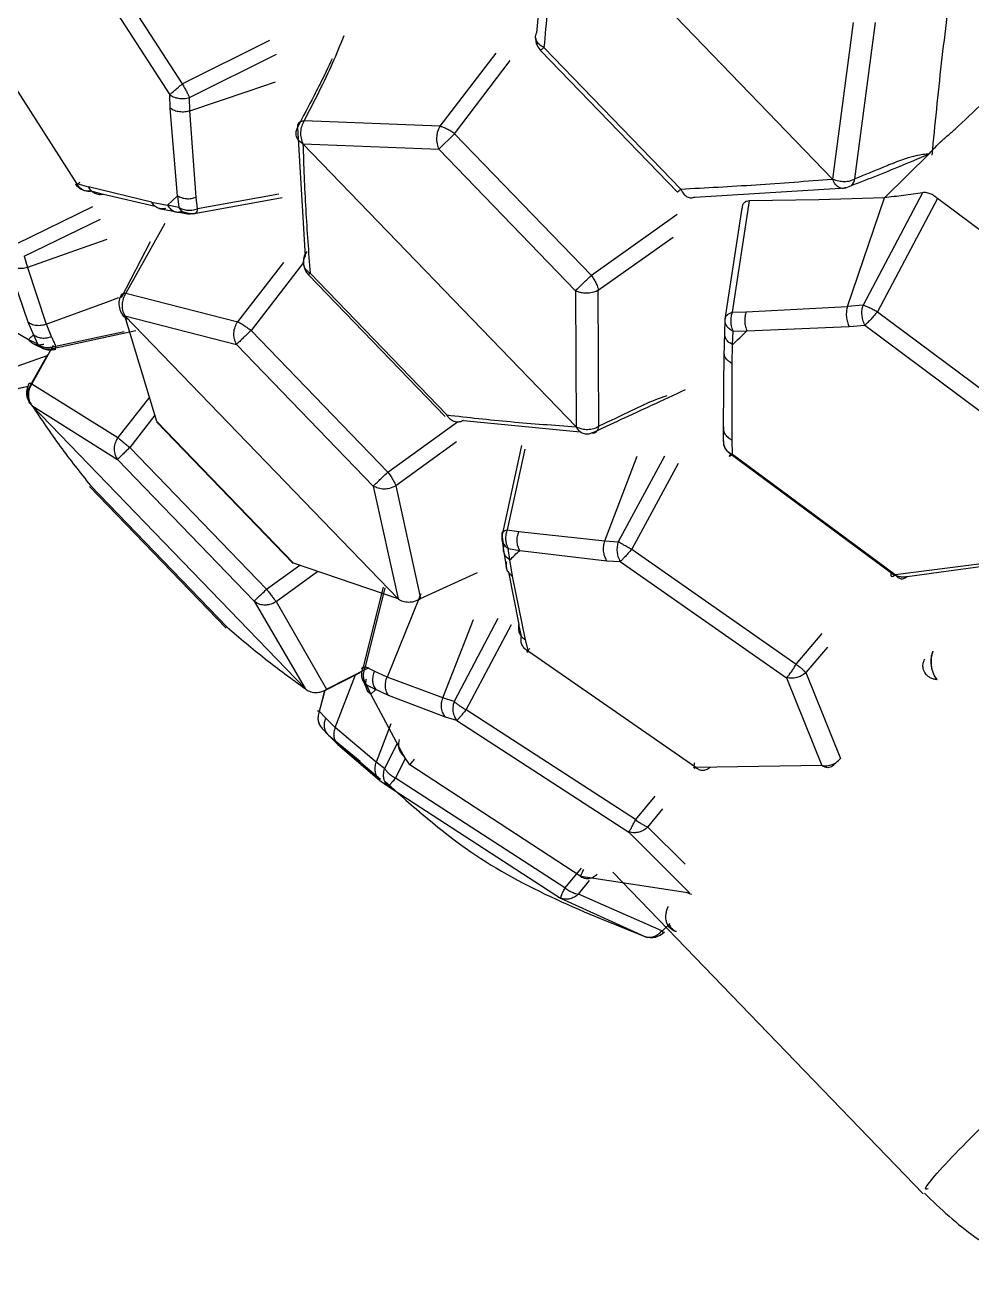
# Model space of a CAD drawing. Header units: millimetres. Extents: x 36 to 3196, y 27 to 5967.
# Drawn here: x 374.07 to 389.43, y 396.87 to 417.37 of the extents above; entities that cross this region are included whole.
import ezdxf

# ---------------------------------------------------------------- set-up
doc = ezdxf.new("R2010")
doc.units = ezdxf.units.MM
doc.layers.add('08_Dimension.Annotation', color=2, linetype='Continuous')

# ---------------------------------------------------------------- blocks, each defined once
blk = doc.blocks.new('A$C1af0320f')
at = {"color": 8, "linetype": 'Continuous', "lineweight": 25}
for p, q in [((157.314, 12.42), (155.72, 14.425)), ((155.468, 14.164), (157.062, 12.155)), ((157.869, 12.553), (157.857, 13.576)), ((159.519, 13.334), (158.475, 13.163)), ((158.475, 13.163), (159.12, 11.186)), ((158.238, 13.054), (158.88, 11.09)), ((157.87, 12.552), (157.153, 11.76)), ((158.719, 10.894), (157.87, 12.552)), ((150.426, 12.214), (152.02, 10.346)), ((157.062, 12.155), (150.678, 12.155)), ((155.72, 10.346), (157.314, 12.214)), ((157.153, 11.76), (156.382, 10.942)), ((159.12, 11.186), (162.314, 11.712)), ((159.135, 10.885), (162.366, 11.417)), ((158.88, 11.09), (158.72, 10.894)), ((157.489, 9.489), (156.382, 10.942)), ((157.641, 9.652), (158.719, 10.894)), ((158.972, 10.687), (159.135, 10.885)), ((157.49, 9.323), (156.382, 10.772)), ((157.87, 9.444), (158.972, 10.687)), ((155.468, 10.27), (152.272, 10.27)), ((152.272, 10.27), (152.272, 10.196)), ((163.79, 10.3), (162.389, 8.427)), ((163.914, 10.413), (162.545, 8.544)), ((152.272, 10.196), (155.468, 10.196)), ((155.726, 9.94), (155.468, 8.254)), ((151.797, 9.64), (152.02, 8.167)), ((152.272, 8.254), (152.046, 9.727)), ((155.72, 8.167), (155.943, 9.64)), ((157.489, 9.489), (157.641, 9.652)), ((157.719, 9.28), (157.87, 9.444)), ((157.87, 9.123), (157.719, 9.28)), ((158.087, 8.905), (157.87, 9.123)), ((158.725, 8.092), (157.854, 8.95)), ((158.979, 8.042), (158.087, 8.905)), ((162.389, 8.427), (159.148, 7.883)), ((152.272, 8.254), (152.272, 7.896)), ((155.468, 8.254), (152.272, 8.254)), ((162.319, 8.397), (159.126, 7.863)), ((152.02, 8.167), (150.426, 6.641)), ((157.314, 6.641), (155.72, 8.167)), ((158.892, 7.932), (158.725, 8.092)), ((159.148, 7.883), (158.979, 8.042)), ((150.678, 6.37), (152.272, 7.896)), ((152.272, 7.896), (155.468, 7.896)), ((155.468, 7.896), (157.062, 6.37)), ((164.086, 7.735), (164.087, 7.737)), ((149.096, 7.145), (148.62, 5.639)), ((148.86, 5.565), (149.336, 7.071)), ((158.404, 7.071), (158.88, 5.565)), ((158.644, 7.145), (159.12, 5.639)), ((162.314, 6.265), (162.252, 6.914)), ((162.474, 6.821), (162.525, 6.283)), ((158.719, 5.419), (158.095, 6.75)), ((150.426, 6.487), (152.02, 5.125)), ((157.062, 6.37), (150.678, 6.37)), ((155.72, 5.125), (157.166, 6.36)), ((148.62, 5.639), (145.426, 6.265)), ((159.12, 5.639), (162.314, 6.265)), ((162.525, 6.283), (163.918, 5.719)), ((145.374, 5.999), (148.605, 5.366)), ((159.135, 5.366), (162.366, 5.999)), ((162.366, 5.999), (163.79, 5.421)), ((149.02, 5.419), (148.86, 5.565)), ((158.72, 5.419), (158.88, 5.565)), ((148.768, 5.217), (148.605, 5.366)), ((150.099, 4.519), (149.021, 5.419)), ((150.25, 4.291), (151.072, 5.521)), ((150.994, 5.521), (150.251, 4.405)), ((156.669, 5.521), (157.49, 4.291)), ((156.747, 5.521), (157.489, 4.405)), ((157.64, 4.519), (158.719, 5.419)), ((158.973, 5.217), (159.135, 5.366)), ((163.79, 5.421), (162.389, 3.926)), ((149.87, 4.317), (148.768, 5.217)), ((157.87, 4.317), (158.973, 5.217)), ((152.074, 5.037), (152.272, 3.66)), ((155.468, 4.993), (152.272, 4.993)), ((152.272, 4.993), (152.272, 4.957)), ((152.272, 4.957), (155.468, 4.957)), ((155.468, 3.66), (155.666, 5.039)), ((152.02, 3.601), (151.849, 4.805)), ((155.891, 4.805), (155.72, 3.601)), ((150.251, 4.405), (150.099, 4.519)), ((157.489, 4.405), (157.64, 4.519)), ((149.87, 4.094), (149.87, 4.317)), ((149.87, 4.317), (150.021, 4.203)), ((157.719, 4.203), (157.87, 4.317)), ((149.81, 3.959), (150.028, 4.111)), ((150.021, 4.203), (149.87, 4.094)), ((150.026, 4.11), (150.178, 4.219)), ((150.099, 4.183), (150.25, 4.291)), ((157.641, 4.183), (157.49, 4.291)), ((157.562, 4.219), (157.714, 4.11)), ((157.712, 4.111), (157.931, 3.958)), ((157.87, 4.094), (157.719, 4.203)), ((148.592, 3.279), (145.351, 3.926)), ((149.653, 3.945), (148.761, 3.379)), ((149.015, 3.472), (149.74, 3.94)), ((149.653, 3.945), (149.87, 4.094)), ((158.088, 3.944), (157.87, 4.094)), ((158, 3.94), (158.725, 3.472)), ((158.979, 3.379), (158.088, 3.944)), ((162.389, 3.926), (159.148, 3.279)), ((150.051, 3.855), (150.426, 2.614)), ((150.426, 2.519), (150.1, 3.489)), ((150.426, 2.614), (152.02, 3.601)), ((152.272, 3.66), (155.468, 3.66)), ((155.72, 3.601), (157.314, 2.614)), ((157.314, 2.614), (157.65, 3.574)), ((148.592, 3.279), (148.761, 3.379)), ((148.805, 3.323), (148.839, 3.35)), ((148.848, 3.37), (149.015, 3.471)), ((150.678, 2.351), (152.272, 3.333)), ((152.272, 3.333), (155.468, 3.333)), ((155.468, 3.333), (157.062, 2.351)), ((158.418, 3.296), (158.892, 1.849)), ((159.126, 1.896), (158.64, 3.385)), ((158.892, 3.37), (158.725, 3.471)), ((159.148, 3.279), (158.979, 3.379)), ((148.614, 1.896), (149.043, 3.21)), ((148.848, 1.849), (149.277, 3.157)), ((162.263, 3.126), (162.319, 2.636)), ((162.545, 2.694), (162.502, 3.078)), ((163.397, 2.713), (162.545, 2.694)), ((162.319, 2.636), (159.126, 1.896)), ((150.98, 2.309), (150.251, 1.139)), ((157.062, 2.351), (150.678, 2.351)), ((152.272, 1.533), (150.678, 2.351)), ((157.062, 2.351), (155.468, 1.533)), ((156.76, 2.309), (157.489, 1.139)), ((157.49, 1.2), (156.788, 2.325)), ((159.148, 1.665), (162.389, 2.418)), ((163.79, 2.439), (162.366, 1.352)), ((162.389, 2.418), (163.79, 2.439)), ((150.25, 1.2), (150.853, 2.165)), ((148.848, 1.849), (149.015, 1.757)), ((158.892, 1.849), (158.725, 1.757)), ((163.918, 1.689), (163.919, 1.865)), ((164.087, 1.848), (164.086, 1.848)), ((149.015, 1.757), (149.886, 1.338)), ((151.904, 1.722), (152.02, 0.896)), ((155.72, 0.896), (155.836, 1.722)), ((158.725, 1.757), (157.854, 1.338)), ((159.148, 1.665), (158.979, 1.57)), ((163.914, 1.686), (162.545, 1.128)), ((162.677, 1.775), (169.93, 1.775)), ((148.761, 1.57), (149.653, 1.15)), ((152.179, 1.581), (152.272, 0.925)), ((155.468, 1.533), (152.272, 1.533)), ((152.272, 1.522), (155.468, 1.522)), ((155.468, 0.925), (155.561, 1.581)), ((158.979, 1.57), (158.087, 1.15)), ((162.269, 1.453), (162.319, 1.04)), ((157.314, 0.497), (157.539, 1.237)), ((157.641, 1.256), (157.49, 1.2)), ((157.854, 1.338), (157.641, 1.256)), ((162.366, 1.352), (159.135, 0.615)), ((162.389, 0.876), (163.79, 1.426)), ((162.545, 1.128), (162.511, 1.41)), ((149.653, 1.15), (149.87, 1.067)), ((149.87, 1.067), (150.021, 1.011)), ((149.986, 0.972), (150.14, 1.028)), ((150.217, 1.181), (150.426, 0.497)), ((157.496, 1.068), (157.314, 0.465)), ((157.6, 1.028), (157.754, 0.972)), ((158.087, 1.15), (157.87, 1.067)), ((157.87, 1.067), (157.87, 0.955)), ((162.319, 1.04), (159.126, 0.299)), ((149.87, 0.955), (148.768, 0.647)), ((150.021, 1.011), (149.87, 0.955)), ((149.886, 0.167), (150.266, 0.999)), ((150.426, 0.465), (150.262, 1.013)), ((150.426, 0.497), (152.02, 0.896)), ((152.272, 0.925), (155.468, 0.925)), ((155.72, 0.896), (157.314, 0.497)), ((157.854, 0.167), (157.474, 0.997)), ((157.87, 0.955), (157.719, 1.011)), ((158.972, 0.647), (157.87, 0.955)), ((158.439, 0.857), (158.725, 0.254)), ((159.148, 0.122), (162.389, 0.876)), ((150.678, 0.254), (152.272, 0.646)), ((152.272, 0.646), (155.468, 0.646)), ((155.468, 0.646), (157.062, 0.254)), ((158.741, 0.711), (158.892, 0.282)), ((159.135, 0.615), (158.972, 0.647)), ((159.126, 0.299), (159.008, 0.637)), ((150.25, 0.163), (150.409, 0.425)), ((150.41, 0.424), (150.251, 0.162)), ((157.306, 0.463), (157.489, 0.162)), ((157.49, 0.163), (157.307, 0.464)), ((157.062, 0.254), (150.678, 0.254)), ((158.725, 0.254), (157.854, 0.167)), ((158.892, 0.282), (158.725, 0.254)), ((155.468, 0.036), (152.272, 0.036)), ((152.272, 0.035), (155.468, 0.035)), ((152.272, 0.012), (155.468, 0.012)), ((152.272, 0.01), (155.468, 0.01)), ((157.641, 0.163), (157.49, 0.163)), ((157.854, 0.167), (157.641, 0.163)), ((157.719, 0.001), (157.87, 0)), ((157.87, 0), (158.183, 0.037)), ((157.87, 0), (158.087, 0.004)), ((158.012, 0.017), (158.972, 0.112)), ((158.087, 0.004), (158.979, 0.092)), ((158.183, 0.037), (158.531, 0.077)), ((158.979, 0.092), (159.148, 0.122))]:
    blk.add_line(p, q, dxfattribs=at)
at = {"color": 8, "linetype": 'Continuous', "lineweight": 25, "flags": 128}
for points in [[(149.02, 5.419), (149.446, 6.322), (149.647, 6.75)], [(149.586, 3), (149.442, 2.688), (149.015, 1.757)], [(158.725, 1.757), (158.298, 2.688), (158.154, 3)], [(157.262, 2.67), (157.431, 2.289), (157.854, 1.338)], [(149.886, 1.338), (150.31, 2.29), (150.398, 2.489)], [(163.736, 2.411), (163.783, 2.428), (163.819, 2.449)]]:
    blk.add_lwpolyline(points, dxfattribs=at)
at = {"color": 8, "linetype": 'Continuous', "lineweight": 25}
for centre, radius, start, end in [((157.148, 12.304), 0.203, 1.6777, 35.0205), ((157.211, 6.546), 0.14, 3.7413, 42.5524), ((150.42, 2.557), 0.0304, 179.8161, 205.7036), ((163.654, 1.694), 0.3, 297.2086, 2.7289)]:
    blk.add_arc(centre, radius, start, end, dxfattribs=at)
for points, knots in [([(169.929, 1.891), (169.916, 1.866), (169.873, 1.786), (169.805, 2.665), (169.803, 4.484), (169.879, 7.278), (169.986, 10.853), (170.021, 15.201), (169.898, 19.953), (169.571, 23.405), (169.417, 25.027)], [0, 0, 0, 0, 0.060666, 0.194534, 0.332261, 0.466361, 0.604329, 0.738785, 0.877253, 1, 1, 1, 1]), ([(155.977, 15.923), (156.297, 15.522), (156.938, 14.719), (157.581, 13.965), (157.903, 13.587)], [0, 0, 0, 0, 0.499648, 1, 1, 1, 1]), ([(157.857, 13.576), (157.851, 13.671), (157.842, 13.827), (157.859, 14.041), (157.869, 14.372), (157.87, 14.647), (157.87, 14.863)], [0, 0, 0, 0, 0.226304, 0.369302, 0.504609, 1, 1, 1, 1]), ([(157.86, 13.57), (157.818, 13.517), (157.717, 13.391), (157.616, 13.173), (157.559, 13.034), (157.537, 12.978), (157.453, 12.769), (157.376, 12.575), (157.314, 12.42)], [0, 0, 0, 0, 0.214679, 0.505734, 0.509623, 0.542907, 0.637665, 1, 1, 1, 1]), ([(157.314, 12.214), (157.429, 12.487), (157.603, 12.901), (157.795, 13.399), (157.86, 13.57)], [0, 0, 0, 0, 0.6567253, 1, 1, 1, 1]), ([(158.475, 13.163), (158.45, 13.16), (158.401, 13.156), (158.334, 13.133), (158.277, 13.099), (158.251, 13.069), (158.238, 13.054)], [0, 0, 0, 0, 0.256729, 0.500112, 0.743965, 1, 1, 1, 1]), ([(158.238, 13.054), (158.178, 12.969), (158.056, 12.799), (157.931, 12.635), (157.868, 12.552)], [0, 0, 0, 0, 0.498629, 1, 1, 1, 1]), ([(157.062, 12.155), (157.095, 12.172), (157.152, 12.201), (157.229, 12.268), (157.286, 12.342), (157.305, 12.395), (157.314, 12.42)], [0, 0, 0, 0, 0.285372, 0.499949, 0.756978, 1, 1, 1, 1]), ([(150.678, 12.155), (150.943, 11.833), (151.475, 11.189), (152.007, 10.576), (152.272, 10.27)], [0, 0, 0, 0, 0.50002, 1, 1, 1, 1]), ([(155.468, 10.27), (155.733, 10.576), (156.265, 11.189), (156.797, 11.833), (157.062, 12.155)], [0, 0, 0, 0, 0.49998, 1, 1, 1, 1]), ([(157.314, 12.214), (157.305, 12.196), (157.286, 12.159), (157.229, 12.133), (157.152, 12.126), (157.095, 12.144), (157.062, 12.155)], [0, 0, 0, 0, 0.242998, 0.500074, 0.714692, 1, 1, 1, 1]), ([(158.88, 11.09), (158.893, 11.097), (158.923, 11.115), (158.98, 11.139), (159.048, 11.165), (159.093, 11.178), (159.12, 11.186)], [0, 0, 0, 0, 0.212741, 0.500007, 0.712518, 1, 1, 1, 1]), ([(159.135, 10.885), (159.106, 10.896), (159.053, 10.917), (158.98, 10.969), (158.921, 11.025), (158.893, 11.069), (158.88, 11.09)], [0, 0, 0, 0, 0.290793, 0.520591, 0.771922, 1, 1, 1, 1]), ([(159.12, 11.186), (159.122, 11.154), (159.128, 11.094), (159.133, 11.008), (159.135, 10.937), (159.135, 10.902), (159.135, 10.885)], [0, 0, 0, 0, 0.288045, 0.549566, 0.78594, 1, 1, 1, 1]), ([(156.382, 10.942), (156.371, 10.928), (156.35, 10.901), (156.341, 10.857), (156.35, 10.812), (156.371, 10.785), (156.382, 10.772)], [0, 0, 0, 0, 0.254961, 0.500016, 0.742969, 1, 1, 1, 1]), ([(158.72, 10.894), (158.733, 10.871), (158.762, 10.826), (158.825, 10.765), (158.897, 10.715), (158.948, 10.696), (158.972, 10.687)], [0, 0, 0, 0, 0.244685, 0.499936, 0.7552, 1, 1, 1, 1]), ([(152.272, 10.27), (152.244, 10.262), (152.187, 10.245), (152.115, 10.253), (152.052, 10.283), (152.032, 10.322), (152.02, 10.346)], [0, 0, 0, 0, 0.2430133, 0.5001155, 0.7038833, 1, 1, 1, 1]), ([(152.074, 10.277), (152.085, 10.265), (152.114, 10.236), (152.182, 10.205), (152.239, 10.199), (152.272, 10.196)], [0, 0, 0, 0, 0.219949, 0.550317, 1, 1, 1, 1]), ([(155.468, 10.27), (155.501, 10.261), (155.558, 10.244), (155.635, 10.255), (155.693, 10.287), (155.711, 10.327), (155.72, 10.346)], [0, 0, 0, 0, 0.285369, 0.499958, 0.768976, 1, 1, 1, 1]), ([(155.468, 10.198), (155.468, 10.197), (155.468, 10.193), (155.468, 10.213), (155.468, 10.252), (155.468, 10.27)], [0, 0, 0, 0, 0.0669367, 0.5450217, 1, 1, 1, 1]), ([(155.468, 10.253), (155.468, 10.233), (155.468, 10.201), (155.468, 10.199), (155.468, 10.198)], [0, 0, 0, 0, 0.59442, 1, 1, 1, 1]), ([(157.641, 9.652), (157.653, 9.63), (157.678, 9.585), (157.734, 9.524), (157.8, 9.474), (157.847, 9.454), (157.87, 9.444)], [0, 0, 0, 0, 0.2453561, 0.5000062, 0.754682, 1, 1, 1, 1]), ([(157.49, 9.323), (157.482, 9.333), (157.466, 9.352), (157.46, 9.392), (157.466, 9.438), (157.481, 9.472), (157.489, 9.489)], [0, 0, 0, 0, 0.252247, 0.499959, 0.753443, 1, 1, 1, 1]), ([(157.719, 9.28), (157.691, 9.293), (157.642, 9.315), (157.576, 9.368), (157.523, 9.425), (157.5, 9.468), (157.489, 9.489)], [0, 0, 0, 0, 0.293123, 0.52592, 0.772014, 1, 1, 1, 1]), ([(157.87, 9.123), (157.87, 9.176), (157.87, 9.283), (157.87, 9.39), (157.87, 9.444)], [0, 0, 0, 0, 0.500003, 1, 1, 1, 1]), ([(157.719, 9.28), (157.695, 9.273), (157.648, 9.259), (157.582, 9.262), (157.526, 9.282), (157.502, 9.31), (157.49, 9.323)], [0, 0, 0, 0, 0.252282, 0.499991, 0.754743, 1, 1, 1, 1]), ([(157.641, 9.167), (157.616, 9.193), (157.565, 9.245), (157.515, 9.297), (157.49, 9.323)], [0, 0, 0, 0, 0.500067, 1, 1, 1, 1]), ([(157.87, 9.123), (157.847, 9.116), (157.8, 9.102), (157.735, 9.106), (157.678, 9.126), (157.653, 9.153), (157.641, 9.167)], [0, 0, 0, 0, 0.245247, 0.500004, 0.754753, 1, 1, 1, 1]), ([(157.854, 8.95), (157.818, 8.986), (157.748, 9.058), (157.677, 9.131), (157.641, 9.167)], [0, 0, 0, 0, 0.500165, 1, 1, 1, 1]), ([(158.087, 8.905), (158.064, 8.898), (158.016, 8.884), (157.95, 8.887), (157.892, 8.908), (157.866, 8.936), (157.854, 8.95)], [0, 0, 0, 0, 0.24515, 0.499999, 0.75485, 1, 1, 1, 1]), ([(162.545, 8.544), (162.531, 8.524), (162.504, 8.486), (162.448, 8.443), (162.386, 8.411), (162.341, 8.401), (162.319, 8.397)], [0, 0, 0, 0, 0.268545, 0.520658, 0.762017, 1, 1, 1, 1]), ([(162.319, 8.397), (162.33, 8.385), (162.348, 8.366), (162.369, 8.366), (162.384, 8.384), (162.388, 8.413), (162.389, 8.427)], [0, 0, 0, 0, 0.289112, 0.506513, 0.765602, 1, 1, 1, 1]), ([(162.389, 8.427), (162.41, 8.426), (162.454, 8.426), (162.501, 8.448), (162.537, 8.486), (162.542, 8.523), (162.545, 8.544)], [0, 0, 0, 0, 0.2347238, 0.500032, 0.7092943, 1, 1, 1, 1]), ([(152.02, 8.167), (152.035, 8.176), (152.064, 8.196), (152.125, 8.221), (152.195, 8.242), (152.246, 8.25), (152.272, 8.254)], [0, 0, 0, 0, 0.243785, 0.490742, 0.742374, 1, 1, 1, 1]), ([(155.468, 7.896), (155.468, 7.917), (155.468, 7.961), (155.468, 8.051), (155.468, 8.153), (155.468, 8.218), (155.468, 8.254)], [0, 0, 0, 0, 0.243854, 0.500052, 0.724178, 1, 1, 1, 1]), ([(155.468, 8.254), (155.496, 8.249), (155.549, 8.241), (155.622, 8.218), (155.68, 8.193), (155.708, 8.175), (155.72, 8.167)], [0, 0, 0, 0, 0.282781, 0.521651, 0.801006, 1, 1, 1, 1]), ([(150.426, 6.641), (150.311, 6.982), (150.136, 7.499), (149.944, 7.925), (149.879, 8.07)], [0, 0, 0, 0, 0.660557, 1, 1, 1, 1]), ([(152.02, 8.167), (152.032, 8.132), (152.052, 8.074), (152.115, 7.995), (152.187, 7.932), (152.244, 7.908), (152.272, 7.896)], [0, 0, 0, 0, 0.296097, 0.499886, 0.757007, 1, 1, 1, 1]), ([(155.72, 8.167), (155.712, 8.141), (155.694, 8.087), (155.64, 8.011), (155.579, 7.955), (155.521, 7.917), (155.486, 7.903), (155.468, 7.896)], [0, 0, 0, 0, 0.219326, 0.470637, 0.695588, 0.837973, 1, 1, 1, 1]), ([(157.314, 6.487), (157.428, 6.815), (157.603, 7.317), (157.795, 7.876), (157.861, 8.07)], [0, 0, 0, 0, 0.6507341, 1, 1, 1, 1]), ([(158.725, 8.092), (158.739, 8.077), (158.768, 8.045), (158.831, 8.022), (158.904, 8.018), (158.955, 8.035), (158.979, 8.042)], [0, 0, 0, 0, 0.2447, 0.499982, 0.755261, 1, 1, 1, 1]), ([(163.705, 8.007), (163.718, 7.982), (163.742, 7.936), (163.794, 7.878), (163.836, 7.841), (163.881, 7.807), (163.93, 7.777), (164.004, 7.746), (164.052, 7.734), (164.084, 7.735), (164.086, 7.735), (164.086, 7.735)], [0, 0, 0, 0, 0.192147, 0.339714, 0.442478, 0.500255, 0.655619, 0.763825, 0.9834, 0.997973, 1, 1, 1, 1]), ([(164.087, 7.737), (164.072, 7.738), (164.041, 7.739), (163.987, 7.754), (163.928, 7.78), (163.867, 7.818), (163.812, 7.863), (163.765, 7.913), (163.729, 7.962), (163.713, 7.994), (163.706, 8.009)], [0, 0, 0, 0, 0.113851, 0.236751, 0.366523, 0.499997, 0.633501, 0.763258, 0.886152, 1, 1, 1, 1]), ([(158.892, 7.932), (158.906, 7.917), (158.932, 7.887), (158.992, 7.863), (159.065, 7.857), (159.12, 7.874), (159.148, 7.883)], [0, 0, 0, 0, 0.2337911, 0.4634373, 0.7162441, 1, 1, 1, 1]), ([(159.126, 7.863), (159.101, 7.861), (159.056, 7.856), (158.989, 7.869), (158.934, 7.894), (158.904, 7.921), (158.892, 7.932)], [0, 0, 0, 0, 0.281912, 0.500016, 0.790547, 1, 1, 1, 1]), ([(159.148, 7.883), (159.148, 7.869), (159.146, 7.841), (159.141, 7.825), (159.135, 7.83), (159.129, 7.852), (159.126, 7.863)], [0, 0, 0, 0, 0.246564, 0.500013, 0.737919, 1, 1, 1, 1]), ([(164.086, 7.735), (164.086, 7.735), (164.085, 7.735), (164.083, 7.733), (164.076, 7.727), (164.062, 7.715), (164.031, 7.695), (163.988, 7.675), (163.929, 7.663), (163.879, 7.666), (163.834, 7.679), (163.793, 7.7), (163.74, 7.745), (163.717, 7.796), (163.703, 7.825)], [0, 0, 0, 0, 0.002052, 0.005461, 0.016588, 0.055894, 0.114131, 0.237053, 0.345211, 0.50037, 0.557429, 0.659849, 0.807439, 1, 1, 1, 1]), ([(150.017, 7.667), (150.071, 7.525), (150.127, 7.381), (150.178, 7.23), (150.201, 7.161), (150.285, 6.909), (150.364, 6.673), (150.426, 6.487)], [0, 0, 0, 0, 0.3406098, 0.3462088, 0.3914759, 0.5183239, 1, 1, 1, 1]), ([(157.726, 7.775), (157.671, 7.658), (157.614, 7.54), (157.563, 7.386), (157.54, 7.319), (157.455, 7.065), (157.377, 6.829), (157.314, 6.641)], [0, 0, 0, 0, 0.345789, 0.350664, 0.394132, 0.51928, 1, 1, 1, 1]), ([(169.938, 1.798), (170.302, 1.812), (171.051, 1.842), (172.091, 2.225), (172.987, 2.772), (173.684, 3.424), (174.196, 4.111), (174.543, 4.776), (174.757, 5.372), (174.88, 5.875), (174.95, 6.319), (174.991, 6.794), (175.012, 7.176), (174.995, 7.487), (174.99, 7.583)], [0, 0, 0, 0, 0.091092, 0.187239, 0.27444, 0.354481, 0.427984, 0.49498, 0.556678, 0.619529, 0.692074, 0.788099, 0.935041, 1, 1, 1, 1]), ([(150.426, 6.641), (150.415, 6.626), (150.395, 6.597), (150.386, 6.555), (150.395, 6.517), (150.415, 6.497), (150.426, 6.487)], [0, 0, 0, 0, 0.252957, 0.49998, 0.747012, 1, 1, 1, 1]), ([(150.426, 6.641), (150.435, 6.611), (150.454, 6.552), (150.515, 6.471), (150.591, 6.404), (150.649, 6.381), (150.678, 6.37)], [0, 0, 0, 0, 0.249993, 0.499969, 0.749985, 1, 1, 1, 1]), ([(157.062, 6.37), (157.095, 6.384), (157.152, 6.408), (157.229, 6.475), (157.286, 6.553), (157.305, 6.612), (157.314, 6.641)], [0, 0, 0, 0, 0.285378, 0.499954, 0.757022, 1, 1, 1, 1]), ([(150.426, 6.487), (150.435, 6.463), (150.454, 6.416), (150.515, 6.371), (150.591, 6.352), (150.649, 6.364), (150.678, 6.37)], [0, 0, 0, 0, 0.250012, 0.500011, 0.750004, 1, 1, 1, 1]), ([(150.678, 6.37), (150.943, 6.131), (151.475, 5.653), (152.007, 5.213), (152.272, 4.993)], [0, 0, 0, 0, 0.500018, 1, 1, 1, 1]), ([(155.468, 4.993), (155.733, 5.213), (156.265, 5.653), (156.797, 6.131), (157.062, 6.37)], [0, 0, 0, 0, 0.499982, 1, 1, 1, 1]), ([(157.314, 6.487), (157.305, 6.464), (157.286, 6.416), (157.229, 6.374), (157.152, 6.352), (157.095, 6.363), (157.062, 6.37)], [0, 0, 0, 0, 0.242996, 0.500058, 0.714683, 1, 1, 1, 1]), ([(157.314, 6.487), (157.325, 6.497), (157.346, 6.516), (157.349, 6.542), (157.351, 6.555)], [0, 0, 0, 0, 0.500003, 1, 1, 1, 1]), ([(162.314, 6.265), (162.337, 6.268), (162.381, 6.272), (162.439, 6.278), (162.49, 6.281), (162.513, 6.282), (162.525, 6.283)], [0, 0, 0, 0, 0.254951, 0.504368, 0.751562, 1, 1, 1, 1]), ([(162.366, 5.999), (162.366, 6.005), (162.366, 6.022), (162.362, 6.067), (162.351, 6.13), (162.334, 6.201), (162.321, 6.243), (162.314, 6.265)], [0, 0, 0, 0, 0.103799, 0.305159, 0.603387, 0.789546, 1, 1, 1, 1]), ([(162.525, 6.283), (162.522, 6.251), (162.516, 6.195), (162.48, 6.115), (162.433, 6.048), (162.388, 6.015), (162.366, 5.999)], [0, 0, 0, 0, 0.290508, 0.499936, 0.755154, 1, 1, 1, 1]), ([(148.605, 5.366), (148.605, 5.381), (148.605, 5.411), (148.608, 5.475), (148.613, 5.552), (148.618, 5.607), (148.62, 5.639)], [0, 0, 0, 0, 0.245243, 0.500042, 0.711115, 1, 1, 1, 1]), ([(148.605, 5.366), (148.633, 5.373), (148.686, 5.388), (148.756, 5.435), (148.816, 5.493), (148.844, 5.539), (148.86, 5.565)], [0, 0, 0, 0, 0.276675, 0.529068, 0.728899, 1, 1, 1, 1]), ([(148.62, 5.639), (148.643, 5.632), (148.688, 5.619), (148.753, 5.599), (148.813, 5.581), (148.844, 5.571), (148.86, 5.565)], [0, 0, 0, 0, 0.248393, 0.495938, 0.74556, 1, 1, 1, 1]), ([(158.88, 5.565), (158.893, 5.57), (158.923, 5.58), (158.98, 5.597), (159.048, 5.618), (159.093, 5.631), (159.12, 5.639)], [0, 0, 0, 0, 0.21273, 0.499987, 0.712506, 1, 1, 1, 1]), ([(158.88, 5.565), (158.893, 5.543), (158.921, 5.496), (158.98, 5.438), (159.053, 5.389), (159.106, 5.374), (159.135, 5.366)], [0, 0, 0, 0, 0.22809, 0.479422, 0.709252, 1, 1, 1, 1]), ([(159.12, 5.639), (159.122, 5.607), (159.128, 5.546), (159.133, 5.467), (159.135, 5.405), (159.135, 5.379), (159.135, 5.366)], [0, 0, 0, 0, 0.2881, 0.549594, 0.785886, 1, 1, 1, 1]), ([(163.79, 5.421), (163.81, 5.439), (163.852, 5.476), (163.892, 5.547), (163.919, 5.63), (163.918, 5.686), (163.918, 5.719)], [0, 0, 0, 0, 0.24489, 0.500064, 0.708361, 1, 1, 1, 1]), ([(163.914, 5.592), (163.915, 5.567), (163.916, 5.524), (163.89, 5.472), (163.851, 5.436), (163.81, 5.426), (163.79, 5.421)], [0, 0, 0, 0, 0.295219, 0.499905, 0.755128, 1, 1, 1, 1]), ([(149.021, 5.419), (149.007, 5.395), (148.978, 5.346), (148.915, 5.284), (148.843, 5.238), (148.792, 5.224), (148.768, 5.217)], [0, 0, 0, 0, 0.244783, 0.50008, 0.755322, 1, 1, 1, 1]), ([(158.973, 5.217), (158.948, 5.224), (158.898, 5.238), (158.825, 5.284), (158.762, 5.346), (158.733, 5.395), (158.719, 5.419)], [0, 0, 0, 0, 0.244635, 0.49985, 0.755179, 1, 1, 1, 1]), ([(151.983, 5.2), (151.986, 5.182), (151.993, 5.127), (152.047, 5.052), (152.123, 4.992), (152.201, 4.962), (152.249, 4.959), (152.272, 4.957)], [0, 0, 0, 0, 0.1373082, 0.3971581, 0.647463, 0.8336113, 1, 1, 1, 1]), ([(152.272, 4.993), (152.24, 4.987), (152.179, 4.977), (152.107, 5.004), (152.05, 5.05), (152.031, 5.098), (152.02, 5.125)], [0, 0, 0, 0, 0.282484, 0.528786, 0.723391, 1, 1, 1, 1]), ([(155.72, 5.125), (155.711, 5.102), (155.693, 5.052), (155.635, 5.004), (155.558, 4.978), (155.501, 4.987), (155.468, 4.993)], [0, 0, 0, 0, 0.2309954, 0.5000329, 0.7146237, 1, 1, 1, 1]), ([(149.87, 4.317), (149.893, 4.325), (149.94, 4.34), (150.006, 4.388), (150.062, 4.448), (150.087, 4.496), (150.099, 4.519)], [0, 0, 0, 0, 0.2453399, 0.5000488, 0.7546892, 1, 1, 1, 1]), ([(157.87, 4.317), (157.847, 4.325), (157.8, 4.34), (157.734, 4.388), (157.678, 4.448), (157.653, 4.496), (157.64, 4.519)], [0, 0, 0, 0, 0.245316, 0.500023, 0.754689, 1, 1, 1, 1]), ([(150.021, 4.203), (150.044, 4.211), (150.091, 4.226), (150.153, 4.271), (150.21, 4.33), (150.236, 4.378), (150.251, 4.405)], [0, 0, 0, 0, 0.244652, 0.500063, 0.709489, 1, 1, 1, 1]), ([(150.251, 4.405), (150.259, 4.392), (150.275, 4.365), (150.28, 4.332), (150.274, 4.306), (150.258, 4.296), (150.25, 4.291)], [0, 0, 0, 0, 0.257602, 0.502993, 0.750116, 1, 1, 1, 1]), ([(157.49, 4.291), (157.482, 4.296), (157.466, 4.306), (157.46, 4.332), (157.466, 4.365), (157.481, 4.392), (157.489, 4.405)], [0, 0, 0, 0, 0.252268, 0.499985, 0.753442, 1, 1, 1, 1]), ([(157.489, 4.405), (157.501, 4.382), (157.525, 4.334), (157.58, 4.277), (157.646, 4.228), (157.693, 4.212), (157.719, 4.203)], [0, 0, 0, 0, 0.239175, 0.500016, 0.722526, 1, 1, 1, 1]), ([(157.87, 4.094), (157.87, 4.131), (157.87, 4.205), (157.87, 4.28), (157.87, 4.317)], [0, 0, 0, 0, 0.499988, 1, 1, 1, 1]), ([(149.87, 4.094), (149.893, 4.09), (149.94, 4.082), (150.005, 4.097), (150.062, 4.129), (150.087, 4.165), (150.099, 4.183)], [0, 0, 0, 0, 0.245235, 0.499981, 0.754731, 1, 1, 1, 1]), ([(150.25, 4.291), (150.235, 4.27), (150.21, 4.235), (150.153, 4.204), (150.092, 4.191), (150.045, 4.199), (150.021, 4.203)], [0, 0, 0, 0, 0.295247, 0.50027, 0.750687, 1, 1, 1, 1]), ([(157.49, 4.291), (157.502, 4.273), (157.527, 4.237), (157.585, 4.205), (157.65, 4.191), (157.697, 4.199), (157.719, 4.203)], [0, 0, 0, 0, 0.254998, 0.500024, 0.76718, 1, 1, 1, 1]), ([(157.87, 4.094), (157.847, 4.09), (157.8, 4.082), (157.735, 4.097), (157.678, 4.129), (157.653, 4.165), (157.641, 4.183)], [0, 0, 0, 0, 0.245272, 0.500001, 0.754742, 1, 1, 1, 1]), ([(149.886, 4.034), (149.874, 4.016), (149.848, 3.979), (149.79, 3.946), (149.724, 3.932), (149.676, 3.94), (149.653, 3.945)], [0, 0, 0, 0, 0.245158, 0.499992, 0.754865, 1, 1, 1, 1]), ([(157.854, 4.034), (157.867, 4.016), (157.892, 3.979), (157.95, 3.946), (158.017, 3.931), (158.064, 3.94), (158.088, 3.944)], [0, 0, 0, 0, 0.2451294, 0.4999757, 0.7548206, 1, 1, 1, 1]), ([(162.319, 3.964), (162.33, 3.947), (162.348, 3.917), (162.369, 3.899), (162.384, 3.9), (162.388, 3.918), (162.389, 3.926)], [0, 0, 0, 0, 0.289111, 0.506513, 0.765599, 1, 1, 1, 1]), ([(162.389, 3.926), (162.41, 3.93), (162.454, 3.938), (162.501, 3.973), (162.537, 4.026), (162.542, 4.072), (162.545, 4.098)], [0, 0, 0, 0, 0.234733, 0.500055, 0.709332, 1, 1, 1, 1]), ([(152.02, 3.601), (152.032, 3.605), (152.059, 3.615), (152.117, 3.631), (152.191, 3.647), (152.244, 3.656), (152.272, 3.66)], [0, 0, 0, 0, 0.1953105, 0.4699885, 0.7218565, 1, 1, 1, 1]), ([(152.272, 3.333), (152.239, 3.345), (152.182, 3.364), (152.105, 3.431), (152.047, 3.509), (152.029, 3.572), (152.02, 3.601)], [0, 0, 0, 0, 0.285326, 0.499944, 0.768951, 1, 1, 1, 1]), ([(152.272, 3.66), (152.272, 3.623), (152.272, 3.555), (152.272, 3.459), (152.272, 3.381), (152.272, 3.349), (152.272, 3.333)], [0, 0, 0, 0, 0.275833, 0.499941, 0.756155, 1, 1, 1, 1]), ([(155.468, 3.66), (155.493, 3.656), (155.544, 3.648), (155.615, 3.633), (155.676, 3.617), (155.705, 3.606), (155.72, 3.601)], [0, 0, 0, 0, 0.2565932, 0.5079242, 0.7552694, 1, 1, 1, 1]), ([(155.468, 3.333), (155.468, 3.335), (155.468, 3.338), (155.468, 3.351), (155.467, 3.386), (155.468, 3.453), (155.468, 3.552), (155.468, 3.62), (155.468, 3.66)], [0, 0, 0, 0, 0.024696, 0.068714, 0.214537, 0.500334, 0.703663, 1, 1, 1, 1]), ([(155.72, 3.601), (155.708, 3.563), (155.688, 3.501), (155.625, 3.421), (155.553, 3.361), (155.496, 3.342), (155.468, 3.333)], [0, 0, 0, 0, 0.296128, 0.499884, 0.756989, 1, 1, 1, 1]), ([(148.588, 3.257), (148.628, 3.256), (148.683, 3.255), (148.733, 3.278), (148.746, 3.284)], [0, 0, 0, 0, 0.72627, 1, 1, 1, 1]), ([(148.848, 3.37), (148.831, 3.348), (148.801, 3.309), (148.735, 3.275), (148.678, 3.265), (148.626, 3.27), (148.603, 3.276), (148.592, 3.279)], [0, 0, 0, 0, 0.2902267, 0.489594, 0.7677261, 0.8854377, 1, 1, 1, 1]), ([(148.614, 3.329), (148.611, 3.31), (148.605, 3.277), (148.599, 3.256), (148.594, 3.254), (148.592, 3.271), (148.592, 3.279)], [0, 0, 0, 0, 0.28983, 0.508194, 0.76358, 1, 1, 1, 1]), ([(148.761, 3.379), (148.785, 3.373), (148.836, 3.363), (148.909, 3.377), (148.972, 3.413), (149.001, 3.452), (149.015, 3.472)], [0, 0, 0, 0, 0.244746, 0.500021, 0.755279, 1, 1, 1, 1]), ([(158.725, 3.472), (158.739, 3.452), (158.768, 3.413), (158.831, 3.377), (158.904, 3.363), (158.954, 3.374), (158.979, 3.379)], [0, 0, 0, 0, 0.244715, 0.499985, 0.75526, 1, 1, 1, 1]), ([(159.148, 3.279), (159.12, 3.273), (159.065, 3.262), (158.992, 3.28), (158.932, 3.315), (158.906, 3.352), (158.892, 3.37)], [0, 0, 0, 0, 0.283758, 0.536555, 0.7662, 1, 1, 1, 1]), ([(159.148, 3.279), (159.148, 3.271), (159.146, 3.253), (159.141, 3.257), (159.135, 3.279), (159.129, 3.312), (159.126, 3.329)], [0, 0, 0, 0, 0.246563, 0.500006, 0.737904, 1, 1, 1, 1]), ([(162.319, 2.636), (162.346, 2.64), (162.392, 2.648), (162.457, 2.663), (162.509, 2.679), (162.534, 2.69), (162.545, 2.694)], [0, 0, 0, 0, 0.28278, 0.499998, 0.786419, 1, 1, 1, 1]), ([(162.545, 2.694), (162.543, 2.666), (162.538, 2.61), (162.506, 2.533), (162.458, 2.464), (162.413, 2.434), (162.389, 2.418)], [0, 0, 0, 0, 0.244369, 0.490918, 0.728081, 1, 1, 1, 1]), ([(150.388, 2.556), (150.402, 2.521), (150.427, 2.457), (150.505, 2.382), (150.601, 2.338), (150.699, 2.327), (150.752, 2.347), (150.769, 2.354)], [0, 0, 0, 0, 0.233976, 0.421997, 0.651082, 0.883475, 1, 1, 1, 1]), ([(150.389, 2.557), (150.391, 2.566), (150.394, 2.583), (150.415, 2.604), (150.426, 2.614)], [0, 0, 0, 0, 0.499948, 1, 1, 1, 1]), ([(150.426, 2.614), (150.435, 2.584), (150.454, 2.52), (150.511, 2.443), (150.588, 2.379), (150.645, 2.361), (150.678, 2.351)], [0, 0, 0, 0, 0.243001, 0.500055, 0.714683, 1, 1, 1, 1]), ([(157.062, 2.351), (157.063, 2.351), (157.063, 2.351), (157.065, 2.351), (157.072, 2.352), (157.084, 2.356), (157.111, 2.364), (157.16, 2.386), (157.22, 2.433), (157.282, 2.513), (157.302, 2.577), (157.314, 2.614)], [0, 0, 0, 0, 0.0020042, 0.0055386, 0.0172475, 0.0590422, 0.1194363, 0.2437519, 0.5006152, 0.7037797, 1, 1, 1, 1]), ([(162.389, 2.418), (162.387, 2.427), (162.383, 2.445), (162.368, 2.495), (162.346, 2.559), (162.329, 2.609), (162.319, 2.636)], [0, 0, 0, 0, 0.244211, 0.500003, 0.733223, 1, 1, 1, 1]), ([(158.892, 1.849), (158.908, 1.85), (158.938, 1.852), (158.997, 1.862), (159.06, 1.876), (159.104, 1.889), (159.126, 1.896)], [0, 0, 0, 0, 0.261002, 0.508843, 0.752055, 1, 1, 1, 1]), ([(158.892, 1.849), (158.909, 1.82), (158.939, 1.771), (159.005, 1.713), (159.062, 1.683), (159.114, 1.668), (159.137, 1.666), (159.148, 1.665)], [0, 0, 0, 0, 0.290222, 0.489605, 0.767733, 0.885437, 1, 1, 1, 1]), ([(159.126, 1.896), (159.129, 1.865), (159.135, 1.811), (159.141, 1.743), (159.146, 1.692), (159.148, 1.674), (159.148, 1.665)], [0, 0, 0, 0, 0.289831, 0.508203, 0.763595, 1, 1, 1, 1]), ([(164.086, 1.848), (164.074, 1.841), (164.043, 1.824), (163.986, 1.813), (163.923, 1.819), (163.862, 1.842), (163.809, 1.877), (163.763, 1.926), (163.727, 1.979), (163.712, 2.019), (163.705, 2.038)], [0, 0, 0, 0, 0.08995, 0.236704, 0.387615, 0.499954, 0.642747, 0.763202, 0.886678, 1, 1, 1, 1]), ([(163.919, 1.848), (163.941, 1.841), (163.986, 1.828), (164.043, 1.832), (164.074, 1.844), (164.086, 1.848)], [0, 0, 0, 0, 0.379099, 0.764948, 1, 1, 1, 1]), ([(149.015, 1.757), (149.001, 1.732), (148.972, 1.681), (148.909, 1.623), (148.836, 1.581), (148.785, 1.574), (148.761, 1.57)], [0, 0, 0, 0, 0.244674, 0.499983, 0.755249, 1, 1, 1, 1]), ([(158.979, 1.57), (158.955, 1.574), (158.904, 1.581), (158.831, 1.623), (158.768, 1.681), (158.739, 1.732), (158.725, 1.757)], [0, 0, 0, 0, 0.244754, 0.500023, 0.755335, 1, 1, 1, 1]), ([(163.79, 1.426), (163.811, 1.44), (163.851, 1.466), (163.893, 1.53), (163.917, 1.605), (163.915, 1.66), (163.914, 1.686)], [0, 0, 0, 0, 0.2584161, 0.5000146, 0.7620555, 1, 1, 1, 1]), ([(163.914, 1.686), (163.925, 1.686), (163.947, 1.686), (163.957, 1.687), (163.949, 1.688), (163.928, 1.689), (163.918, 1.689)], [0, 0, 0, 0, 0.247569, 0.502301, 0.752622, 1, 1, 1, 1]), ([(159.052, 0.139), (159.653, 0.184), (161.318, 0.309), (162.847, 1.001), (163.825, 1.444)], [0, 0, 0, 0, 0.360634, 1, 1, 1, 1]), ([(162.314, 1.463), (162.323, 1.442), (162.339, 1.4), (162.356, 1.363), (162.366, 1.346), (162.366, 1.35), (162.366, 1.352)], [0, 0, 0, 0, 0.274684, 0.530698, 0.771016, 1, 1, 1, 1]), ([(162.366, 1.352), (162.391, 1.362), (162.435, 1.378), (162.486, 1.432), (162.518, 1.495), (162.523, 1.548), (162.525, 1.572)], [0, 0, 0, 0, 0.279957, 0.5, 0.765739, 1, 1, 1, 1]), ([(149.653, 1.15), (149.676, 1.155), (149.724, 1.164), (149.79, 1.207), (149.848, 1.265), (149.874, 1.314), (149.886, 1.338)], [0, 0, 0, 0, 0.245159, 0.500003, 0.754889, 1, 1, 1, 1]), ([(150.099, 1.256), (150.087, 1.232), (150.062, 1.183), (150.005, 1.125), (149.94, 1.082), (149.893, 1.072), (149.87, 1.067)], [0, 0, 0, 0, 0.245248, 0.499993, 0.754764, 1, 1, 1, 1]), ([(149.886, 1.338), (149.922, 1.324), (149.992, 1.296), (150.063, 1.269), (150.099, 1.256)], [0, 0, 0, 0, 0.5001368, 1, 1, 1, 1]), ([(150.099, 1.256), (150.124, 1.246), (150.175, 1.228), (150.225, 1.209), (150.25, 1.2)], [0, 0, 0, 0, 0.500074, 1, 1, 1, 1]), ([(157.641, 1.256), (157.653, 1.232), (157.678, 1.183), (157.735, 1.125), (157.8, 1.082), (157.847, 1.072), (157.87, 1.067)], [0, 0, 0, 0, 0.245251, 0.499974, 0.754725, 1, 1, 1, 1]), ([(158.087, 1.15), (158.064, 1.155), (158.016, 1.164), (157.95, 1.207), (157.892, 1.265), (157.866, 1.314), (157.854, 1.338)], [0, 0, 0, 0, 0.245175, 0.500005, 0.754886, 1, 1, 1, 1]), ([(150.099, 1.083), (150.087, 1.063), (150.062, 1.021), (150.006, 0.978), (149.94, 0.952), (149.893, 0.954), (149.87, 0.955)], [0, 0, 0, 0, 0.245345, 0.500012, 0.754686, 1, 1, 1, 1]), ([(149.87, 1.067), (149.87, 1.048), (149.87, 1.01), (149.87, 0.973), (149.87, 0.955)], [0, 0, 0, 0, 0.499988, 1, 1, 1, 1]), ([(150.021, 1.011), (150.043, 1.016), (150.09, 1.026), (150.155, 1.067), (150.213, 1.126), (150.238, 1.175), (150.25, 1.2)], [0, 0, 0, 0, 0.232819, 0.499979, 0.745087, 1, 1, 1, 1]), ([(150.251, 1.139), (150.239, 1.119), (150.215, 1.077), (150.16, 1.035), (150.094, 1.009), (150.047, 1.01), (150.021, 1.011)], [0, 0, 0, 0, 0.239178, 0.500039, 0.722544, 1, 1, 1, 1]), ([(150.083, 1.014), (150.113, 1.022), (150.173, 1.037), (150.244, 1.095), (150.275, 1.146), (150.29, 1.17)], [0, 0, 0, 0, 0.343243, 0.685351, 1, 1, 1, 1]), ([(150.25, 1.2), (150.258, 1.19), (150.274, 1.171), (150.28, 1.152), (150.274, 1.14), (150.259, 1.139), (150.251, 1.139)], [0, 0, 0, 0, 0.252251, 0.499974, 0.75343, 1, 1, 1, 1]), ([(157.489, 1.139), (157.481, 1.139), (157.465, 1.14), (157.46, 1.152), (157.466, 1.172), (157.482, 1.191), (157.49, 1.2)], [0, 0, 0, 0, 0.257612, 0.502971, 0.750106, 1, 1, 1, 1]), ([(157.719, 1.011), (157.696, 1.01), (157.649, 1.008), (157.587, 1.032), (157.53, 1.073), (157.504, 1.115), (157.489, 1.139)], [0, 0, 0, 0, 0.244624, 0.500059, 0.709448, 1, 1, 1, 1]), ([(157.719, 1.011), (157.695, 1.016), (157.648, 1.026), (157.587, 1.066), (157.53, 1.122), (157.505, 1.171), (157.49, 1.2)], [0, 0, 0, 0, 0.249325, 0.499774, 0.704833, 1, 1, 1, 1]), ([(157.87, 0.955), (157.847, 0.954), (157.8, 0.952), (157.734, 0.978), (157.678, 1.021), (157.653, 1.063), (157.641, 1.083)], [0, 0, 0, 0, 0.245329, 0.499981, 0.754659, 1, 1, 1, 1]), ([(157.87, 1.067), (157.845, 1.057), (157.794, 1.039), (157.744, 1.02), (157.719, 1.011)], [0, 0, 0, 0, 0.500004, 1, 1, 1, 1]), ([(162.319, 1.04), (162.346, 1.045), (162.392, 1.055), (162.457, 1.077), (162.509, 1.101), (162.534, 1.12), (162.545, 1.128)], [0, 0, 0, 0, 0.282778, 0.500009, 0.786398, 1, 1, 1, 1]), ([(162.389, 0.876), (162.387, 0.879), (162.383, 0.885), (162.368, 0.919), (162.346, 0.971), (162.329, 1.016), (162.319, 1.04)], [0, 0, 0, 0, 0.244195, 0.500032, 0.733216, 1, 1, 1, 1]), ([(162.545, 1.128), (162.543, 1.101), (162.538, 1.046), (162.506, 0.974), (162.458, 0.912), (162.413, 0.888), (162.389, 0.876)], [0, 0, 0, 0, 0.24435, 0.490933, 0.728085, 1, 1, 1, 1]), ([(152.02, 0.896), (152.032, 0.897), (152.059, 0.899), (152.117, 0.904), (152.191, 0.913), (152.244, 0.921), (152.272, 0.925)], [0, 0, 0, 0, 0.195327, 0.469996, 0.72185, 1, 1, 1, 1]), ([(152.02, 0.896), (152.028, 0.868), (152.046, 0.807), (152.1, 0.731), (152.161, 0.683), (152.219, 0.655), (152.254, 0.649), (152.272, 0.646)], [0, 0, 0, 0, 0.2192783, 0.4705552, 0.6955287, 0.8379181, 1, 1, 1, 1]), ([(152.272, 0.925), (152.272, 0.888), (152.272, 0.821), (152.272, 0.736), (152.272, 0.672), (152.272, 0.654), (152.272, 0.646)], [0, 0, 0, 0, 0.275874, 0.499935, 0.756174, 1, 1, 1, 1]), ([(155.468, 0.925), (155.493, 0.921), (155.544, 0.914), (155.615, 0.905), (155.676, 0.899), (155.705, 0.897), (155.72, 0.896)], [0, 0, 0, 0, 0.25659, 0.507935, 0.755265, 1, 1, 1, 1]), ([(155.468, 0.646), (155.468, 0.646), (155.468, 0.648), (155.468, 0.655), (155.467, 0.677), (155.468, 0.73), (155.468, 0.818), (155.468, 0.885), (155.468, 0.925)], [0, 0, 0, 0, 0.024703, 0.068722, 0.21455, 0.500332, 0.703613, 1, 1, 1, 1]), ([(155.468, 0.646), (155.5, 0.653), (155.561, 0.666), (155.633, 0.725), (155.69, 0.8), (155.709, 0.86), (155.72, 0.896)], [0, 0, 0, 0, 0.282504, 0.528839, 0.723398, 1, 1, 1, 1]), ([(158.719, 0.778), (158.733, 0.756), (158.762, 0.71), (158.825, 0.665), (158.897, 0.64), (158.948, 0.644), (158.972, 0.647)], [0, 0, 0, 0, 0.244745, 0.500057, 0.755319, 1, 1, 1, 1]), ([(159.135, 0.615), (159.135, 0.613), (159.135, 0.608), (159.132, 0.629), (159.127, 0.668), (159.122, 0.71), (159.12, 0.734)], [0, 0, 0, 0, 0.245199, 0.500036, 0.711088, 1, 1, 1, 1]), ([(150.426, 0.497), (150.415, 0.491), (150.394, 0.48), (150.391, 0.474), (150.389, 0.47)], [0, 0, 0, 0, 0.499971, 1, 1, 1, 1]), ([(150.389, 0.466), (150.403, 0.432), (150.43, 0.367), (150.494, 0.301), (150.543, 0.283), (150.559, 0.278)], [0, 0, 0, 0, 0.414959, 0.809545, 1, 1, 1, 1]), ([(150.426, 0.497), (150.435, 0.466), (150.454, 0.402), (150.511, 0.328), (150.588, 0.271), (150.645, 0.26), (150.678, 0.254)], [0, 0, 0, 0, 0.243002, 0.500032, 0.714666, 1, 1, 1, 1]), ([(150.678, 0.254), (150.645, 0.256), (150.588, 0.259), (150.511, 0.307), (150.454, 0.373), (150.435, 0.435), (150.426, 0.465)], [0, 0, 0, 0, 0.285352, 0.499922, 0.756976, 1, 1, 1, 1]), ([(157.062, 0.254), (157.063, 0.254), (157.063, 0.254), (157.065, 0.254), (157.072, 0.255), (157.084, 0.256), (157.111, 0.261), (157.16, 0.278), (157.22, 0.32), (157.282, 0.395), (157.302, 0.459), (157.314, 0.497)], [0, 0, 0, 0, 0.002008, 0.005541, 0.017255, 0.059051, 0.11943, 0.243751, 0.500647, 0.703826, 1, 1, 1, 1]), ([(150.597, 0.262), (150.603, 0.258), (150.611, 0.253), (150.619, 0.254), (150.621, 0.254)], [0, 0, 0, 0, 0.8080759, 1, 1, 1, 1]), ([(150.678, 0.254), (150.943, 0.207), (151.475, 0.112), (152.007, 0.061), (152.272, 0.036)], [0, 0, 0, 0, 0.50002, 1, 1, 1, 1]), ([(155.468, 0.036), (155.733, 0.061), (156.265, 0.112), (156.797, 0.207), (157.062, 0.254)], [0, 0, 0, 0, 0.499981, 1, 1, 1, 1]), ([(158.979, 0.092), (158.955, 0.092), (158.904, 0.094), (158.831, 0.128), (158.768, 0.181), (158.739, 0.23), (158.725, 0.254)], [0, 0, 0, 0, 0.244736, 0.500023, 0.755282, 1, 1, 1, 1]), ([(158.892, 0.282), (158.908, 0.279), (158.938, 0.273), (158.997, 0.274), (159.06, 0.282), (159.104, 0.294), (159.126, 0.299)], [0, 0, 0, 0, 0.261016, 0.508866, 0.752063, 1, 1, 1, 1]), ([(159.148, 0.122), (159.137, 0.121), (159.114, 0.121), (159.062, 0.129), (159.005, 0.154), (158.939, 0.206), (158.909, 0.254), (158.892, 0.282)], [0, 0, 0, 0, 0.114558, 0.232267, 0.510408, 0.709752, 1, 1, 1, 1]), ([(159.126, 0.299), (159.129, 0.271), (159.135, 0.222), (159.141, 0.168), (159.146, 0.132), (159.148, 0.125), (159.148, 0.122)], [0, 0, 0, 0, 0.2898847, 0.5082125, 0.7635909, 1, 1, 1, 1]), ([(157.489, 0.162), (157.481, 0.157), (157.465, 0.148), (157.46, 0.145), (157.466, 0.149), (157.482, 0.158), (157.49, 0.163)], [0, 0, 0, 0, 0.257594, 0.502966, 0.750084, 1, 1, 1, 1]), ([(157.489, 0.162), (157.504, 0.135), (157.53, 0.089), (157.587, 0.039), (157.649, 0.007), (157.696, 0.003), (157.719, 0.001)], [0, 0, 0, 0, 0.290483, 0.499938, 0.754631, 1, 1, 1, 1]), ([(157.49, 0.163), (157.505, 0.136), (157.53, 0.089), (157.587, 0.039), (157.648, 0.007), (157.696, 0.003), (157.719, 0.001)], [0, 0, 0, 0, 0.295023, 0.499928, 0.754737, 1, 1, 1, 1]), ([(157.87, 0), (157.847, 0.002), (157.8, 0.007), (157.735, 0.041), (157.678, 0.093), (157.653, 0.14), (157.641, 0.163)], [0, 0, 0, 0, 0.245252, 0.499999, 0.754777, 1, 1, 1, 1]), ([(157.854, 0.167), (157.866, 0.143), (157.892, 0.096), (157.95, 0.044), (158.016, 0.009), (158.064, 0.006), (158.087, 0.004)], [0, 0, 0, 0, 0.2451622, 0.5000017, 0.7548398, 1, 1, 1, 1])]:
    blk.add_open_spline(points, degree=3, knots=knots, dxfattribs=at)

msp = doc.modelspace()

# ---------------------------------------------------------------- block references
at = {"layer": '08_Dimension.Annotation', "rotation": 314}
msp.add_blockref('A$C1af0320f', (269.3218, 519.4117), dxfattribs=at)

doc.saveas('drawing.dxf')
